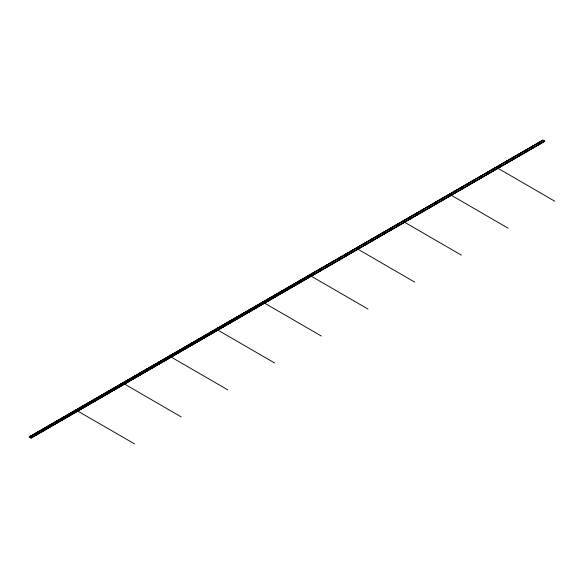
<?xml version="1.0" encoding="UTF-8"?>
<svg xmlns="http://www.w3.org/2000/svg" width="584" height="584" viewBox="0 0 584 584"><rect width="100%" height="100%" fill="white"/><g stroke="black" fill="none" stroke-linecap="round" stroke-linejoin="round"><path stroke-width="0.88" d="M76.657 410.508L77.015 410.384M77.146 410.545L76.643 410.472M123.48 383.593L123.713 383.301M170.484 356.78L170.126 356.547M170.426 356.678L170.484 356.379M217.233 329.668L216.752 329.5M216.752 329.741L217.073 329.478M263.369 302.746C262.975 301.979 264.61 303.184 263.567 302.49M310.265 275.757L30.974 437.723M357.218 248.806L356.882 248.397M357.065 248.915L357.328 248.58L356.839 248.623M403.507 221.847L404.019 221.825M450.614 194.764L450.41 194.968M450.41 194.881L450.359 194.873M497.239 167.513L496.59 167.798L497.159 167.915M263.442 302.782L263.8 302.424M310.513 275.67C309.126 276.013 311.257 275.006 310.316 275.882M450.775 194.968L450.41 194.552L450.264 194.968M403.814 221.825L403.661 221.832M403.858 221.803L403.354 221.723L403.967 221.869M30.083 436.598L542.938 140.153L29.2 436.985L31.076 438.066L544.726 141.197L30.974 437.825L29.309 436.861L542.967 140.357L544.631 141.321M542.967 140.204L29.309 437.044M30.55 436.628L31.054 436.394M30.755 436.744L31.266 436.511M30.967 436.869L31.47 436.635M31.171 436.985L31.682 436.752M31.383 437.109L31.886 436.876M31.587 437.226L32.098 436.993M31.076 438.066L544.741 141.226M77.672 410.924L544.631 141.16M496.904 167.798L497.247 167.842M497.21 168.024L497.604 167.725L497.108 167.593M356.868 248.886L357.211 248.777M217.182 329.704L216.73 329.712M217.182 329.303C215.087 329.69 218.693 329.777 216.744 329.383M170.331 356.744L170.725 356.444L170.229 356.313M497.364 168.061L496.853 167.951M403.763 221.957C405.296 221.402 402.128 221.402 403.661 221.957M356.926 248.485L356.517 248.755L357.109 248.879M263.362 302.344L263.756 302.315M170.134 356.32L169.718 356.525L170.178 356.758M123.48 383.367L123.282 383.63M450.541 195.049L449.914 194.684L450.775 194.552M170.097 356.233L170.484 356.262M76.971 410.158L76.336 410.362L76.832 410.559M544.741 141.51L542.865 140.138M554.8 201.232L497.94 168.28M508.102 228.198L451.242 195.238M461.404 255.157L404.544 222.205M414.713 282.116L357.846 249.164M368.015 309.075L311.148 276.123M321.317 336.034L264.457 303.081M274.619 362.993L217.759 330.04M227.731 389.842L171.061 356.999M181.23 416.918L124.363 383.965M77.672 411.048L134.532 443.876M32.303 437.117L30.638 436.153M30.383 436.241L32.047 437.197M30.134 436.387L31.799 437.35M123.034 383.403L124.049 383.484L123.034 383.403M309.819 275.568L310.834 275.641L309.819 275.568"/></g></svg>
